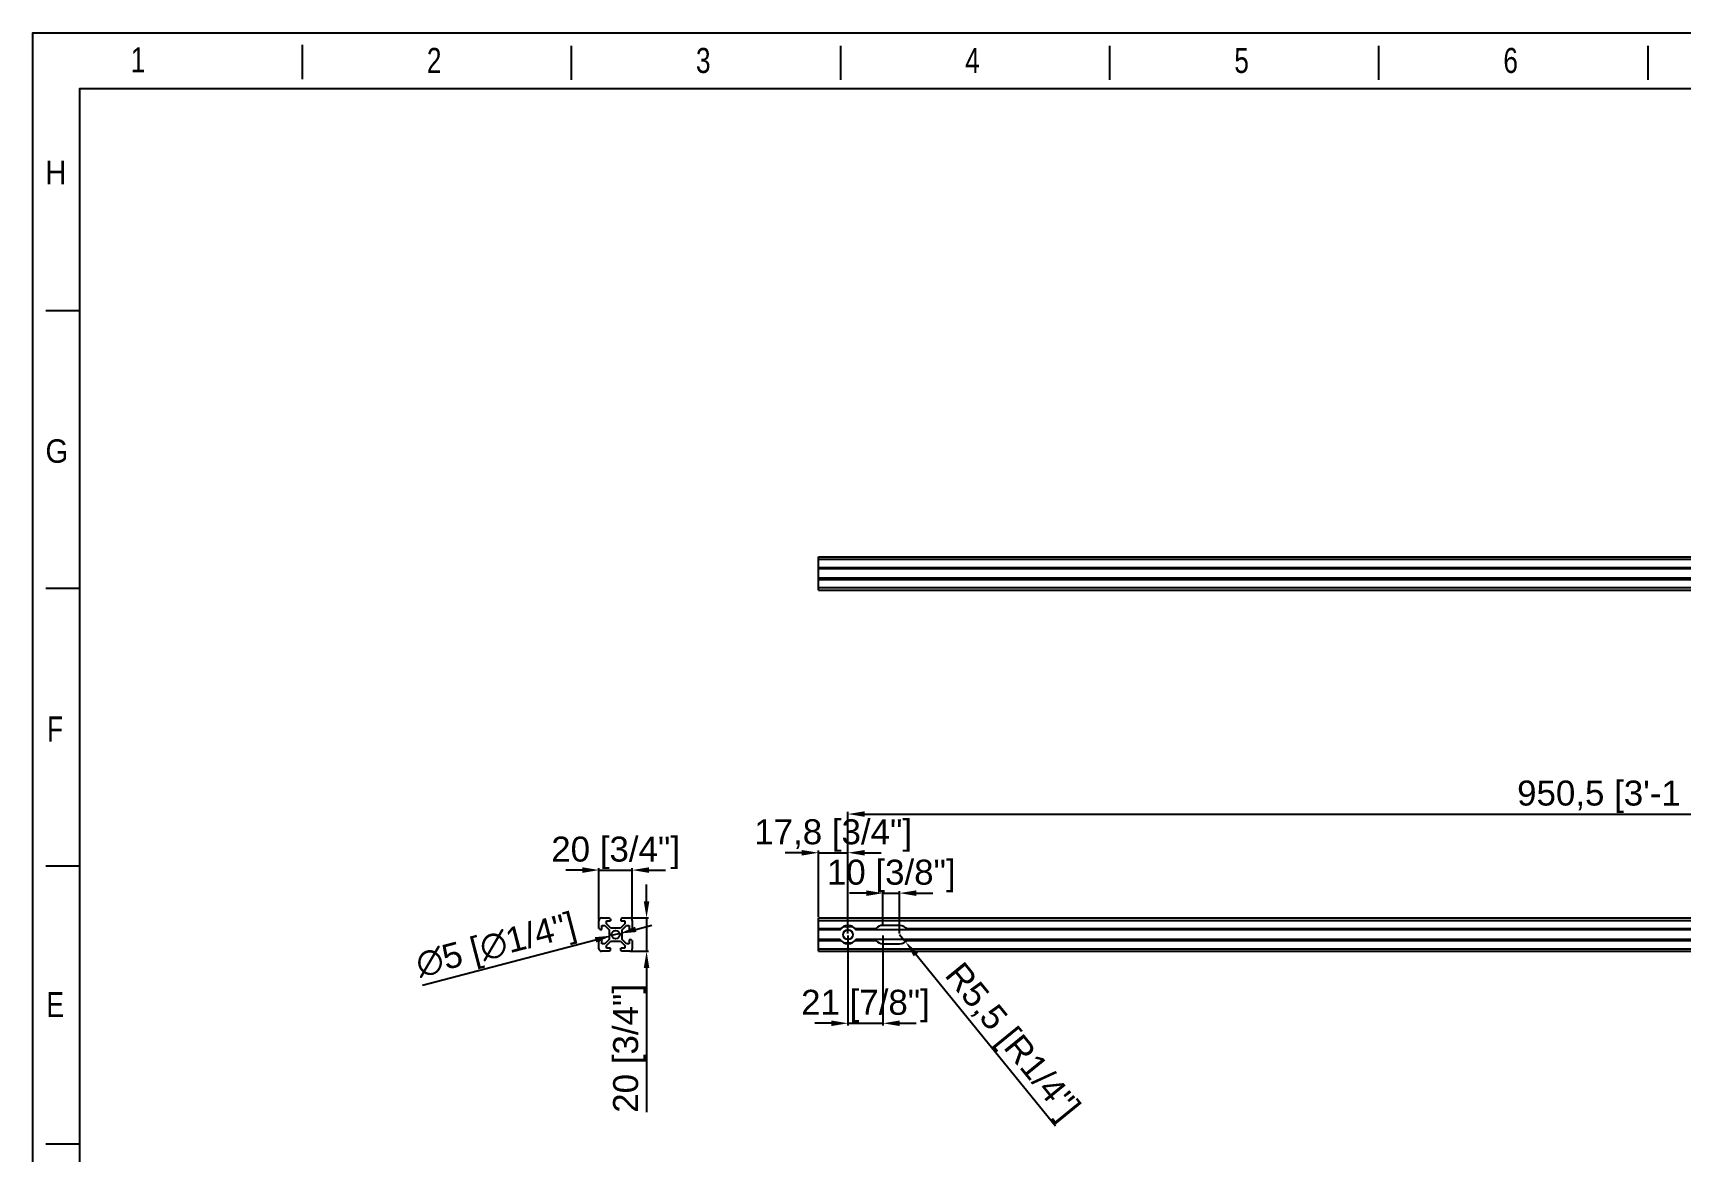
# Model space of a CAD drawing. Header units: millimetres. Extents: x 620 to 19791, y 2539 to 6969.
# Drawn here: x 11411 to 12401, y 3202 to 3874 of the extents above; entities that cross this region are included whole.
import ezdxf

# ---------------------------------------------------------------- set-up
doc = ezdxf.new("R2010")
doc.units = ezdxf.units.MM
doc.layers.add('02___PRT_ALL_AXES', color=7, linetype='Continuous')
doc.styles.add('CKSTANDARD', font='arial.ttf')
doc.styles.add('Roamns', font='romans.shx')
doc.styles.get("Standard").update_dxf_attribs({"font": 'arial.ttf'})
doc.dimstyles.new('ISO-25', dxfattribs={"dimtxt": 15, "dimasz": 10, "dimexe": 1.25, "dimexo": 0.625, "dimtad": 1, "dimtxsty": 'Standard', "dimcen": 2.5, "dimadec": 0, "dimazin": 0, "dimtfac": 1, "dimtmove": 0, "dimatfit": 3, "dimfxl": 1, "dimarcsym": 0})

# ---------------------------------------------------------------- blocks, each defined once
blk = doc.blocks.new('standard template')
for p, q in [((3074, 30739), (3074, 30336)), ((6246, 30728), (6246, 30325)), ((9418, 30728), (9418, 30325)), ((12589, 30728), (12589, 30325)), ((15761, 30728), (15761, 30325)), ((18933, 30728), (18933, 30325)), ((456, 27607), (54, 27607)), ((456, 24334), (54, 24334)), ((456, 21062), (54, 21062)), ((456, 17790), (54, 17790))]:
    blk.add_line(p, q)
blk.add_lwpolyline([(37963, 4700), (-97, 4700), (-97, 30879), (37963, 30879)], close=True)
at = {"color": 7}
blk.add_lwpolyline([(456, 6674), (456, 5964), (456, 5254), (456, 30226), (37409, 30226), (37409, 5254)], dxfattribs=at)
at = {"style": 'CKSTANDARD'}
for s, height, width, p in [('1', 295, 0.75, (1055, 30416)), ('2', 295, 0.75, (4545, 30408)), ('3', 295, 0.75, (7716, 30408)), ('4', 295, 0.75, (10888, 30408)), ('5', 295, 0.75, (14060, 30408)), ('6', 295, 0.75, (17231, 30408)), ('H', 276, 0.9, (47, 29097)), ('G', 276, 0.9, (50, 25816)), ('F', 295, 0.75, (69, 22532)), ('E', 295, 0.75, (62, 19285))]:
    blk.add_text(s, height=height, dxfattribs=dict(at, width=width)).set_placement(p)
at = {"style": 'Roamns'}
for tag, p in [('PAGE_NAME', (27466, 7594)), ('PROJECT_NAME', (27466, 6884)), ('DRAWN_NAME', (27466, 6174)), ('VERSION', (34241, 6174)), ('SELECT_DATA', (27466, 5464)), ('PAGE_NUMBER', (34241, 5464))]:
    blk.add_attdef(tag, p, '', height=285, dxfattribs=at)
blk = doc.blocks.new('*D37')
at = {"color": 0, "lineweight": -2, "transparency": 16777216}
for p, q in [((11741.36, 3370.83), (11731.36, 3370.83)), ((11751.36, 3341.21), (11751.36, 3372.08)), ((11751.36, 3370.83), (11771.36, 3370.83)), ((11771.36, 3341.21), (11771.36, 3372.08)), ((11781.36, 3370.83), (11791.36, 3370.83))]:
    blk.add_line(p, q, dxfattribs=at)
at = {"color": 0, "transparency": 16777216}
for points in [[(11741.36, 3372.5), (11741.36, 3369.16), (11751.36, 3370.83)], [(11781.36, 3372.5), (11781.36, 3369.16), (11771.36, 3370.83)]]:
    blk.add_solid(points, dxfattribs=at)
at = {"layer": 'Defpoints', "color": 0, "transparency": 16777216}
for p in [(11771.36, 3370.83), (11751.36, 3340.58), (11771.36, 3340.58)]:
    blk.add_point(p, dxfattribs=at)
at = {"color": 0, "lineweight": 5, "transparency": 16777216, "insert": (11761.36, 3381.17), "char_height": 15, "attachment_point": 5}
blk.add_mtext('20 [3/4"]', dxfattribs=at)
blk = doc.blocks.new('*D38')
at = {"color": 0, "lineweight": -2, "transparency": 16777216}
for p, q in [((11779.92, 3352.08), (11779.92, 3362.08)), ((11770.48, 3342.08), (11781.17, 3342.08)), ((11779.92, 3342.08), (11779.92, 3322.08)), ((11770.48, 3322.08), (11781.17, 3322.08)), ((11779.92, 3312.08), (11779.92, 3225.46))]:
    blk.add_line(p, q, dxfattribs=at)
at = {"color": 0, "transparency": 16777216}
for points in [[(11778.26, 3352.08), (11781.59, 3352.08), (11779.92, 3342.08)], [(11778.26, 3312.08), (11781.59, 3312.08), (11779.92, 3322.08)]]:
    blk.add_solid(points, dxfattribs=at)
at = {"layer": 'Defpoints', "color": 0, "transparency": 16777216}
for p in [(11769.86, 3342.08), (11769.86, 3322.08), (11779.92, 3322.08)]:
    blk.add_point(p, dxfattribs=at)
at = {"color": 0, "lineweight": 5, "transparency": 16777216, "insert": (11769.59, 3263.77), "char_height": 15, "attachment_point": 5, "rotation": 90}
blk.add_mtext('20 [3/4"]', dxfattribs=at)
blk = doc.blocks.new('*D39')
at = {"color": 0, "lineweight": -2, "transparency": 16777216}
for p, q in [((11773.45, 3335.24), (11783.12, 3337.78)), ((11645.43, 3301.74), (11749.26, 3328.92)), ((11763.78, 3332.71), (11758.94, 3331.45))]:
    blk.add_line(p, q, dxfattribs=at)
at = {"color": 0, "transparency": 16777216}
for points in [[(11773.03, 3336.86), (11773.87, 3333.63), (11763.78, 3332.71)], [(11748.84, 3330.53), (11749.69, 3327.3), (11758.94, 3331.45)]]:
    blk.add_solid(points, dxfattribs=at)
at = {"layer": 'Defpoints', "color": 0, "transparency": 16777216}
for p in [(11758.94, 3331.45), (11763.78, 3332.71)]:
    blk.add_point(p, dxfattribs=at)
at = {"color": 0, "lineweight": 5, "transparency": 16777216, "insert": (11689.86, 3324.21), "char_height": 15, "attachment_point": 5, "rotation": 14.66563}
blk.add_mtext('∅5 [∅1/4"]', dxfattribs=at)
blk = doc.blocks.new('*D40')
at = {"color": 0, "lineweight": -2, "transparency": 16777216}
for p, q in [((11873.14, 3381.24), (11863.14, 3381.24)), ((11883.14, 3342.71), (11883.14, 3382.49)), ((11883.14, 3381.24), (11900.94, 3381.24)), ((11900.94, 3332.71), (11900.94, 3382.49)), ((11910.94, 3381.24), (11920.94, 3381.24))]:
    blk.add_line(p, q, dxfattribs=at)
at = {"color": 0, "transparency": 16777216}
for points in [[(11873.14, 3382.9), (11873.14, 3379.57), (11883.14, 3381.24)], [(11910.94, 3382.9), (11910.94, 3379.57), (11900.94, 3381.24)]]:
    blk.add_solid(points, dxfattribs=at)
at = {"layer": 'Defpoints', "color": 0, "transparency": 16777216}
for p in [(11900.94, 3381.24), (11883.14, 3342.08), (11900.94, 3332.08)]:
    blk.add_point(p, dxfattribs=at)
at = {"color": 0, "lineweight": 5, "transparency": 16777216, "insert": (11892.04, 3391.57), "char_height": 15, "attachment_point": 5}
blk.add_mtext('17,8 [3/4"]', dxfattribs=at)
blk = doc.blocks.new('*D41')
at = {"color": 0, "lineweight": -2, "transparency": 16777216}
for p, q in [((11900.94, 3331.46), (11900.94, 3277.59)), ((11921.94, 3331.46), (11921.94, 3277.59)), ((11890.94, 3278.84), (11880.94, 3278.84)), ((11900.94, 3278.84), (11921.94, 3278.84)), ((11931.94, 3278.84), (11941.94, 3278.84))]:
    blk.add_line(p, q, dxfattribs=at)
at = {"color": 0, "transparency": 16777216}
for points in [[(11890.94, 3280.51), (11890.94, 3277.17), (11900.94, 3278.84)], [(11931.94, 3280.51), (11931.94, 3277.17), (11921.94, 3278.84)]]:
    blk.add_solid(points, dxfattribs=at)
at = {"layer": 'Defpoints', "color": 0, "transparency": 16777216}
for p in [(11900.94, 3332.08), (11921.94, 3332.08), (11921.94, 3278.84)]:
    blk.add_point(p, dxfattribs=at)
at = {"color": 0, "lineweight": 5, "transparency": 16777216, "insert": (11911.44, 3289.17), "char_height": 15, "attachment_point": 5}
blk.add_mtext('21 [7/8"]', dxfattribs=at)
blk = doc.blocks.new('*D42')
at = {"color": 0, "lineweight": -2, "transparency": 16777216}
for p, q in [((11900.94, 3332.71), (11900.94, 3405.74)), ((11910.94, 3404.49), (12841.44, 3404.49)), ((12851.44, 3332.71), (12851.44, 3405.74))]:
    blk.add_line(p, q, dxfattribs=at)
at = {"color": 0, "transparency": 16777216}
for points in [[(11910.94, 3406.15), (11910.94, 3402.82), (11900.94, 3404.49)], [(12841.44, 3406.15), (12841.44, 3402.82), (12851.44, 3404.49)]]:
    blk.add_solid(points, dxfattribs=at)
at = {"layer": 'Defpoints', "color": 0, "transparency": 16777216}
for p in [(12851.44, 3404.49), (11900.94, 3332.08), (12851.44, 3332.08)]:
    blk.add_point(p, dxfattribs=at)
at = {"color": 0, "lineweight": 5, "transparency": 16777216, "insert": (12376.19, 3414.82), "char_height": 15, "attachment_point": 5}
blk.add_mtext('950,5 [3\'-1 3/8"]', dxfattribs=at)
blk = doc.blocks.new('*D46')
at = {"color": 0, "lineweight": -2, "transparency": 16777216}
for p, q in [((11911.94, 3356.98), (11901.94, 3356.98)), ((11921.94, 3338.21), (11921.94, 3358.23)), ((11921.94, 3356.98), (11931.94, 3356.98)), ((11931.94, 3332.71), (11931.94, 3358.23)), ((11941.94, 3356.98), (11951.94, 3356.98))]:
    blk.add_line(p, q, dxfattribs=at)
at = {"color": 0, "transparency": 16777216}
for points in [[(11911.94, 3358.65), (11911.94, 3355.31), (11921.94, 3356.98)], [(11941.94, 3358.65), (11941.94, 3355.31), (11931.94, 3356.98)]]:
    blk.add_solid(points, dxfattribs=at)
at = {"layer": 'Defpoints', "color": 0, "transparency": 16777216}
for p in [(11931.94, 3356.98), (11921.94, 3337.58), (11931.94, 3332.08)]:
    blk.add_point(p, dxfattribs=at)
at = {"color": 0, "lineweight": 5, "transparency": 16777216, "insert": (11926.94, 3367.31), "char_height": 15, "attachment_point": 5}
blk.add_mtext('10 [3/8"]', dxfattribs=at)
blk = doc.blocks.new('*D47')
at = {"color": 0, "lineweight": -2, "transparency": 16777216}
for p, q in [((11931.94, 3332.08), (11935.42, 3327.82)), ((12025.6, 3217.12), (11941.73, 3320.06))]:
    blk.add_line(p, q, dxfattribs=at)
at = {"color": 0, "transparency": 16777216}
blk.add_solid([(11943.02, 3321.12), (11940.44, 3319.01), (11935.42, 3327.82)], dxfattribs=at)
at = {"layer": 'Defpoints', "color": 0, "transparency": 16777216}
for p in [(11931.94, 3332.08), (11935.42, 3327.82)]:
    blk.add_point(p, dxfattribs=at)
at = {"color": 0, "lineweight": 5, "transparency": 16777216, "insert": (11998.34, 3266.93), "char_height": 15, "attachment_point": 5, "rotation": 309.16792}
blk.add_mtext('R5,5 [R1/4"]', dxfattribs=at)
blk = doc.blocks.new('wrstgd')
at = {"color": 30, "linetype": 'Continuous', "true_color": 0xf26722}
for p, q in [((5937.99, 3336.03), (5937.99, 3340.93)), ((5937.99, 3336.03), (5938.49, 3336.03)), ((5938.49, 3336.03), (5938.49, 3335.53)), ((5938.49, 3335.53), (5939.79, 3335.53)), ((5939.49, 3342.43), (5944.39, 3342.43)), ((5939.79, 3335.53), (5939.79, 3337.93)), ((5939.79, 3337.93), (5941.43, 3337.93)), ((5941.43, 3337.93), (5944.09, 3335.27)), ((5942.49, 3338.99), (5942.49, 3340.63)), ((5942.49, 3340.63), (5944.89, 3340.63)), ((5945.15, 3336.33), (5942.49, 3338.99)), ((5944.09, 3335.27), (5944.09, 3329.59)), ((5944.39, 3342.43), (5944.39, 3341.93)), ((5944.89, 3341.93), (5944.39, 3341.93)), ((5944.89, 3341.93), (5944.89, 3340.63)), ((5950.83, 3336.33), (5945.15, 3336.33)), ((5953.49, 3338.99), (5950.83, 3336.33)), ((5951.09, 3341.93), (5951.09, 3340.63)), ((5951.59, 3341.93), (5951.09, 3341.93)), ((5951.09, 3340.63), (5953.49, 3340.63)), ((5951.59, 3342.43), (5951.59, 3341.93)), ((5951.59, 3342.43), (5956.49, 3342.43)), ((5951.89, 3335.27), (5954.55, 3337.93)), ((5951.89, 3329.59), (5951.89, 3335.27)), ((5953.49, 3340.63), (5953.49, 3338.99)), ((5954.55, 3337.93), (5956.19, 3337.93)), ((5956.19, 3337.93), (5956.19, 3335.53)), ((5957.49, 3335.53), (5956.19, 3335.53)), ((5957.99, 3336.03), (5957.49, 3336.03)), ((5957.49, 3335.53), (5957.49, 3336.03)), ((5957.99, 3340.93), (5957.99, 3336.03)), ((5937.99, 3323.93), (5937.99, 3328.83)), ((5937.99, 3328.83), (5938.49, 3328.83)), ((5938.49, 3329.33), (5938.49, 3328.83)), ((5938.49, 3329.33), (5939.79, 3329.33)), ((5939.79, 3326.93), (5939.79, 3329.33)), ((5941.43, 3326.93), (5939.79, 3326.93)), ((5944.09, 3329.59), (5941.43, 3326.93)), ((5942.49, 3325.87), (5945.15, 3328.53)), ((5942.49, 3324.23), (5942.49, 3325.87)), ((5945.15, 3328.53), (5950.83, 3328.53)), ((5950.83, 3328.53), (5953.49, 3325.87)), ((5954.55, 3326.93), (5951.89, 3329.59)), ((5953.49, 3325.87), (5953.49, 3324.23)), ((5956.19, 3326.93), (5954.55, 3326.93)), ((5957.49, 3329.33), (5956.19, 3329.33)), ((5956.19, 3329.33), (5956.19, 3326.93)), ((5957.49, 3328.83), (5957.49, 3329.33)), ((5957.99, 3328.83), (5957.49, 3328.83)), ((5957.99, 3328.83), (5957.99, 3323.93)), ((5944.39, 3322.43), (5939.49, 3322.43)), ((5944.89, 3324.23), (5942.49, 3324.23)), ((5944.39, 3322.93), (5944.89, 3322.93)), ((5944.39, 3322.43), (5944.39, 3322.93)), ((5944.89, 3322.93), (5944.89, 3324.23)), ((5953.49, 3324.23), (5951.09, 3324.23)), ((5951.09, 3322.93), (5951.09, 3324.23)), ((5951.09, 3322.93), (5951.59, 3322.93)), ((5951.59, 3322.43), (5951.59, 3322.93)), ((5956.49, 3322.43), (5951.59, 3322.43))]:
    blk.add_line(p, q, dxfattribs=at)
blk.add_circle((5947.99, 3332.43), 2.5, dxfattribs=at)
for centre, start, end in [((5939.49, 3340.93), 90, 180), ((5956.49, 3340.93), 0, 90), ((5939.49, 3323.93), 180, 270), ((5956.49, 3323.93), 270, 0)]:
    blk.add_arc(centre, 1.5, start, end, dxfattribs=at)
blk = doc.blocks.new('tyfjg')
at = {"color": 30, "linetype": 'Continuous', "true_color": 0xf26722}
for p, q in [((6005.13, 3388.49), (6005.13, 3408.49)), ((6005.13, 3408.49), (7001.63, 3408.49)), ((6005.13, 3406.99), (7001.63, 3406.99)), ((6005.13, 3402.09), (7001.63, 3402.09)), ((6005.13, 3401.59), (7001.63, 3401.59)), ((7001.63, 3401.33), (6005.13, 3401.33)), ((7001.63, 3395.66), (6005.13, 3395.66)), ((6005.13, 3395.39), (7001.63, 3395.39)), ((6005.13, 3394.89), (7001.63, 3394.89)), ((6005.13, 3389.99), (7001.63, 3389.99)), ((6005.13, 3388.49), (7001.63, 3388.49))]:
    blk.add_line(p, q, dxfattribs=at)
blk = doc.blocks.new('ryfhgjmb')
at = {"color": 30, "linetype": 'Continuous', "true_color": 0xf26722}
for p, q in [((6005.13, 3322.43), (6005.13, 3342.43)), ((6005.13, 3342.43), (7001.63, 3342.43)), ((6005.13, 3340.93), (7001.63, 3340.93)), ((6053.93, 3337.93), (6043.93, 3337.93)), ((6058.09, 3336.03), (6969.27, 3336.03)), ((6058.47, 3335.53), (6968.88, 3335.53)), ((6043.93, 3326.93), (6053.93, 3326.93)), ((6058.09, 3328.83), (6969.27, 3328.83)), ((6058.47, 3329.33), (6968.88, 3329.33)), ((6005.13, 3323.93), (7001.63, 3323.93)), ((6005.13, 3322.43), (7001.63, 3322.43))]:
    blk.add_line(p, q, dxfattribs=at)
for centre, start, end in [((6043.93, 3332.43), 90, 139.11481), ((6053.93, 3332.43), 34.30765, 90), ((6043.93, 3332.43), 220.88519, 270), ((6053.93, 3332.43), 270, 325.69235)]:
    blk.add_arc(centre, 5.5, start, end, dxfattribs=at)
at = {"layer": '02___PRT_ALL_AXES', "color": 30, "linetype": 'Continuous', "true_color": 0xf26722}
for p, q in [((6005.13, 3336.03), (6018.77, 3336.03)), ((6005.13, 3335.53), (6018.38, 3335.53)), ((6018.22, 3335.27), (6005.13, 3335.27)), ((6020.56, 3337.39), (6025.29, 3337.39)), ((6027.09, 3336.03), (6039.77, 3336.03)), ((6027.47, 3335.53), (6039.38, 3335.53)), ((6968.72, 3335.27), (6027.64, 3335.27)), ((6018.22, 3329.59), (6005.13, 3329.59)), ((6005.13, 3329.33), (6018.38, 3329.33)), ((6005.13, 3328.83), (6018.77, 3328.83)), ((6020.56, 3327.47), (6025.29, 3327.47)), ((6027.09, 3328.83), (6039.77, 3328.83)), ((6027.47, 3329.33), (6039.38, 3329.33)), ((6968.72, 3329.59), (6027.64, 3329.59))]:
    blk.add_line(p, q, dxfattribs=at)
blk.add_circle((6022.93, 3332.43), 3, dxfattribs=at)
for centre, start, end in [((6022.93, 3332.43), 31.08062, 148.91938), ((6043.93, 3332.43), 139.11481, 145.69235), ((6022.93, 3332.43), 211.08062, 328.91938), ((6043.93, 3332.43), 214.30765, 220.88519)]:
    blk.add_arc(centre, 5.5, start, end, dxfattribs=at)

msp = doc.modelspace()

# ---------------------------------------------------------------- block references
at = {"transparency": 33554595, "xscale": 0.05097615323888361, "yscale": 0.05097615323888361, "zscale": 0.05097615323888361}
msp.add_blockref('standard template', (11416.28029, 2299.44029), dxfattribs=at)
for name, p in [('tyfjg', (5878.01433, 150.49927)), ('wrstgd', (5813.36476, -0.35097)), ('ryfhgjmb', (5878.01433, -0.35097))]:
    msp.add_blockref(name, p)

# ---------------------------------------------------------------- dimensions: what is measured, and where the dimension line sits
at = {"lineweight": 5}
for base, p1, p2, picture, middle in [((12851.44233, 3404.48735), (11900.94233, 3332.08025), (12851.44233, 3332.08025), '*D42', (12376.19233, 3404.48735)), ((11900.94233, 3381.23787), (11883.14233, 3342.08025), (11900.94233, 3332.08025), '*D40', (11892.04233, 3381.23787)), ((11771.35718, 3370.8301), (11751.35718, 3340.58025), (11771.35718, 3340.58025), '*D37', (11761.35718, 3370.8301)), ((11931.94233, 3356.97959), (11921.94233, 3337.58025), (11931.94233, 3332.08025), '*D46', (11926.94233, 3356.97959)), ((11921.94233, 3278.83989), (11900.94233, 3332.08025), (11921.94233, 3332.08025), '*D41', (11911.44233, 3278.83989))]:
    dim = msp.add_linear_dim(base=base, p1=p1, p2=p2, dimstyle='ISO-25', dxfattribs=at)
    dim.commit()
    dim.dimension.update_dxf_attribs({"geometry": picture, "text_midpoint": middle, "dimtype": 160})
dim = msp.add_diameter_dim_2p(p1=(11763.77573, 3332.7132), p2=(11758.93863, 3331.44731), dimstyle='ISO-25', dxfattribs=at)
dim.commit()
dim.dimension.update_dxf_attribs({"geometry": '*D39', "text_midpoint": (11689.85766, 3324.20506)})
dim = msp.add_linear_dim(base=(11779.9241, 3322.08025), p1=(11769.85718, 3342.08025), p2=(11769.85718, 3322.08025), angle=90, dimstyle='ISO-25', dxfattribs=at)
dim.commit()
dim.dimension.update_dxf_attribs({"geometry": '*D38', "text_midpoint": (11769.589, 3263.77108)})
dim = msp.add_radius_dim(center=(11931.94233, 3332.08025), mpoint=(11935.4161, 3327.81611), dimstyle='ISO-25', dxfattribs=at)
dim.commit()
dim.dimension.update_dxf_attribs({"geometry": '*D47', "text_midpoint": (11990.33212, 3260.40542), "dimtype": 164})

doc.saveas('drawing.dxf')
